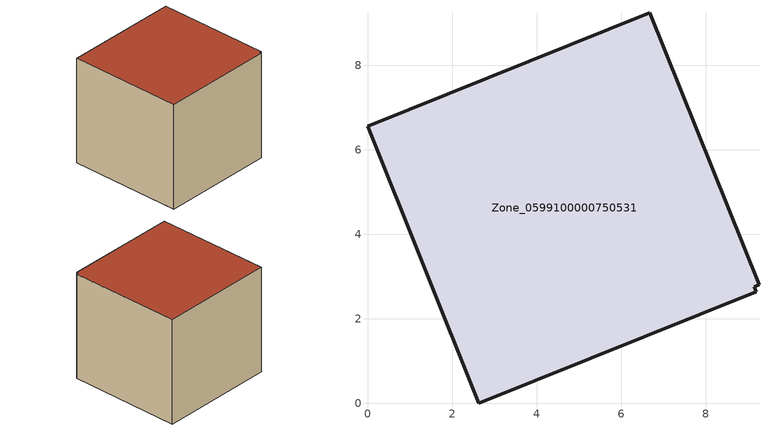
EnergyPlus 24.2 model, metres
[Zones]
Zone_0599100000750531
 floor ground (C_G): 0,6.56 6.68,9.24 9.27,2.8 9.15,2.75 9.2,2.63 2.63,0 z0
 wall outside (C_F): 6.68,9.24 0,6.56 2.63,0 9.2,2.63 9.15,2.75 9.27,2.8 6.68,9.24 z0:6.64
 roof outside (C_R): 0,6.56 2.63,0 9.2,2.63 9.15,2.75 9.27,2.8 6.68,9.24 z6.64
[BUILDING]
Pand.0599100000750531: North Axis=0; Terrain=City; Loads Convergence Tolerance Value=0.04; Temperature Convergence Tolerance Value=0.4; Solar Distribution=FullExterior; Maximum Number of Warmup Days=25; Minimum Number of Warmup Days=1
[Site:Location]
Rotterdam.The.Hague.AP_ZH_NLD Design_Conditions: Latitude=51.96; Longitude=4.45; Time Zone=1; Elevation=-4.5
[SITE:GROUNDTEMPERATURE:BUILDINGSURFACE]
18, 18, 18, 18, 18, 18, 18, 18, 18, 18, 18, 18
[MATERIAL] Thermal Absorptance=0.9; Solar Absorptance=0.7; Visible Absorptance=0.7
Name | Roughness | Thickness | Conductivity | Density | Specific Heat
G.TI.1992-2005 | MediumSmooth | 0.15 | 0.06 | 540 | 1210
F.TI.1992-2005 | Rough | 0.3 | 0.12 | 1920 | 840
R.TI.1992-2005 | MediumRough | 0.2 | 0.08 | 1500 | 1000
[CONSTRUCTION]
C_G: G.TI.1992-2005
C_F: F.TI.1992-2005
C_R: R.TI.1992-2005
[ZONE]
Zone_0599100000750531: Type=1; Multiplier=1; Ceiling Height=Autocalculate; Volume=Autocalculate; Floor Area=autocalculate; Part of Total Floor Area=Yes
[ZONEINFILTRATION:DESIGNFLOWRATE]
Infil_Zone_0599100000750531: Zone or ZoneList or Space or SpaceList=Zone_0599100000750531; Schedule=AlwaysOn; Design Flow Rate Calculation Method=Flow/Area; Flow Rate per Floor Area=0.0015; Constant Term Coefficient=1; Temperature Term Coefficient=0; Velocity Term Coefficient=0; Velocity Squared Term Coefficient=0
[HVACTEMPLATE:ZONE:IDEALLOADSAIRSYSTEM]
Zone_0599100000750531: Maximum Heating Supply Air Temperature=50; Minimum Cooling Supply Air Temperature=13; Maximum Heating Supply Air Humidity Ratio=0.0156; Minimum Cooling Supply Air Humidity Ratio=0.0077; Heating Limit=NoLimit; Cooling Limit=NoLimit; Dehumidification Control Type=ConstantSensibleHeatRatio; Cooling Sensible Heat Ratio=0.7; Dehumidification Setpoint=60; Humidification Control Type=None; Humidification Setpoint=30; Outdoor Air Method=None; Outdoor Air Flow Rate per Person=0.00944; Outdoor Air Flow Rate per Zone Floor Area=0; Outdoor Air Flow Rate per Zone=0; Demand Controlled Ventilation Type=None; Outdoor Air Economizer Type=NoEconomizer; Heat Recovery Type=None; Sensible Heat Recovery Effectiveness=0.7; Latent Heat Recovery Effectiveness=0.65
[ZONECONTROL:THERMOSTAT]
ThermostatControl_Zone_0599100000750531: Zone or ZoneList=Zone_0599100000750531; Control Type Schedule=DualSetpointControlType; Control 1=Thermostat_Zone_0599100000750531; Temperature Difference Between Cutout And Setpoint=0
[THERMOSTATSETPOINT:DUALSETPOINT]
Thermostat_Zone_0599100000750531: Heating Setpoint Temperature Schedule=HeatingSetpoint_Zone_0599100000750531; Cooling Setpoint Temperature Schedule=CoolingSetpoint_Zone_0599100000750531
[SCHEDULE:COMPACT]
HeatingSetpoint_Zone_0599100000750531: Through: 12/31, For: AllDays, Until: 24:00, 21
CoolingSetpoint_Zone_0599100000750531: Through: 12/31, For: AllDays, Until: 24:00, 24
DualSetpointControlType: Through: 12/31, For: AllDays, Until: 24:00, 4
AlwaysOn: Through: 12/31, For: AllDays, Until: 24:00, 1
